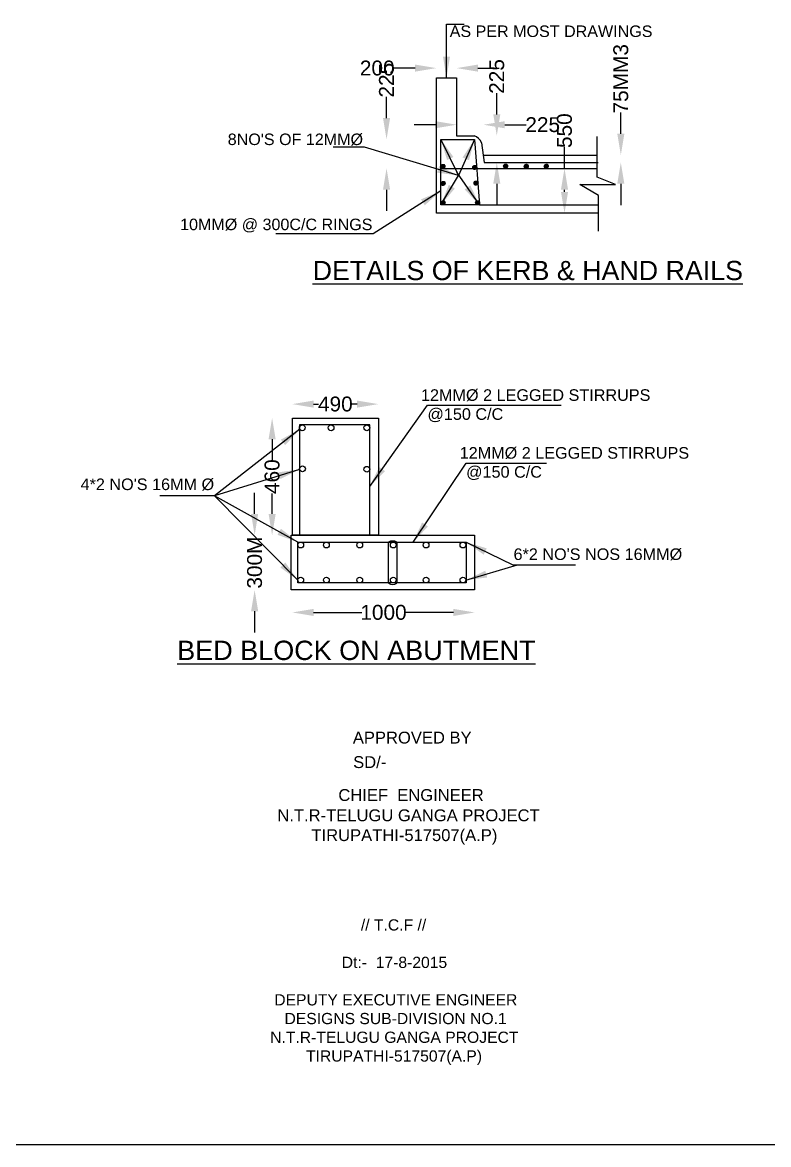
# Model space of a CAD drawing. Header units: millimetres. Extents: x 97246 to 109276, y -166310 to 12465.
# Drawn here: x 101273 to 104781, y 3050 to 8323 of the extents above; entities that cross this region are included whole.
import ezdxf

# ---------------------------------------------------------------- set-up
doc = ezdxf.new("R2010")
doc.units = ezdxf.units.MM
doc.header["$MEASUREMENT"] = 0
doc.layers.add('DRAWING', color=7, linetype='Continuous')
doc.layers.add('TEXT', color=7, linetype='Continuous')
doc.styles.get("Standard").update_dxf_attribs({"font": 'arial.ttf'})
doc.dimstyles.get("Standard").update_dxf_attribs({"dimtxt": 70, "dimasz": 100, "dimexe": 0.18, "dimexo": 0.0625, "dimgap": 0.09, "dimtad": 0, "dimdec": 0, "dimzin": 0, "dimdsep": 46, "dimtxsty": 'Standard', "dimcen": 0.09, "dimse1": 1, "dimse2": 1, "dimadec": 0, "dimazin": 0, "dimtfac": 1, "dimtdec": 0, "dimtofl": 0, "dimtmove": 0, "dimatfit": 3, "dimfxl": 1, "dimtolj": 1, "dimtzin": 0, "dimarcsym": 0})

# ---------------------------------------------------------------- blocks, each defined once
blk = doc.blocks.new('*D24')
at = {"layer": 'Defpoints', "color": 0, "transparency": 16777216}
for p in [(103821.2, 7637.4), (103821.2, 7637.4), (103821.2, 7426.9)]:
    blk.add_point(p, dxfattribs=at)
at = {"layer": 'TEXT', "color": 0, "lineweight": -2, "transparency": 16777216}
for p, q in [((103821.2, 7637.4), (103821.2, 7737.4)), ((103821.2, 7526.9), (103821.2, 7537.4))]:
    blk.add_line(p, q, dxfattribs=at)
at = {"layer": 'TEXT', "color": 0, "transparency": 16777216}
for points in [[(103804.6, 7537.4), (103837.9, 7537.4), (103821.2, 7637.4)], [(103804.6, 7526.9), (103837.9, 7526.9), (103821.2, 7426.9)]]:
    blk.add_solid(points, dxfattribs=at)
at = {"layer": 'TEXT', "color": 0, "transparency": 16777216, "insert": (103821.2, 7814.7), "char_height": 70, "attachment_point": 5, "rotation": 90}
blk.add_mtext('\\A1;550', dxfattribs=at)
blk = doc.blocks.new('*D25')
at = {"layer": 'Defpoints', "color": 0, "transparency": 16777216}
for p in [(103314.1, 7838.8), (103440.4, 7842.6), (103440.4, 7841.7)]:
    blk.add_point(p, dxfattribs=at)
at = {"layer": 'TEXT', "color": 0, "lineweight": -2, "transparency": 16777216}
for p, q in [((103214.1, 7842.6), (103114.1, 7842.6)), ((103540.4, 7842.6), (103640.4, 7842.6))]:
    blk.add_line(p, q, dxfattribs=at)
at = {"layer": 'TEXT', "color": 0, "transparency": 16777216}
for points in [[(103214.1, 7859.3), (103214.1, 7825.9), (103314.1, 7842.6)], [(103540.4, 7859.3), (103540.4, 7825.9), (103440.4, 7842.6)]]:
    blk.add_solid(points, dxfattribs=at)
at = {"layer": 'TEXT', "color": 0, "transparency": 16777216, "insert": (103718.7, 7842.6), "char_height": 70, "attachment_point": 5}
blk.add_mtext('\\A1;225', dxfattribs=at)
blk = doc.blocks.new('*D26')
at = {"layer": 'Defpoints', "color": 0, "transparency": 16777216}
for p in [(103502.9, 7791.2), (103509.3, 7791.2), (103508.2, 7665.2)]:
    blk.add_point(p, dxfattribs=at)
at = {"layer": 'TEXT', "color": 0, "lineweight": -2, "transparency": 16777216}
for p, q in [((103502.9, 7891.2), (103502.9, 7991.2)), ((103502.9, 7565.2), (103502.9, 7465.2))]:
    blk.add_line(p, q, dxfattribs=at)
at = {"layer": 'TEXT', "color": 0, "transparency": 16777216}
for points in [[(103486.3, 7891.2), (103519.6, 7891.2), (103502.9, 7791.2)], [(103486.3, 7565.2), (103519.6, 7565.2), (103502.9, 7665.2)]]:
    blk.add_solid(points, dxfattribs=at)
at = {"layer": 'TEXT', "color": 0, "transparency": 16777216, "insert": (103502.9, 8069.4), "char_height": 70, "attachment_point": 5, "rotation": 90}
blk.add_mtext('\\A1;225', dxfattribs=at)
blk = doc.blocks.new('*D27')
at = {"layer": 'Defpoints', "color": 0, "transparency": 16777216}
for p in [(103218.7, 8108.7), (103218.7, 8062.7), (103314.1, 8062.7)]:
    blk.add_point(p, dxfattribs=at)
at = {"layer": 'TEXT', "color": 0, "lineweight": -2, "transparency": 16777216}
for p, q in [((103118.7, 8108.7), (103018.7, 8108.7)), ((103414.1, 8108.7), (103514.1, 8108.7))]:
    blk.add_line(p, q, dxfattribs=at)
at = {"layer": 'TEXT', "color": 0, "transparency": 16777216}
for points in [[(103118.7, 8125.4), (103118.7, 8092), (103218.7, 8108.7)], [(103414.1, 8125.4), (103414.1, 8092), (103314.1, 8108.7)]]:
    blk.add_solid(points, dxfattribs=at)
at = {"layer": 'TEXT', "color": 0, "transparency": 16777216, "insert": (102940.8, 8108.7), "char_height": 70, "attachment_point": 5}
blk.add_mtext('\\A1;200', dxfattribs=at)
blk = doc.blocks.new('*D28')
at = {"layer": 'Defpoints', "color": 0, "transparency": 16777216}
for p in [(102984.6, 7773.8), (103240.1, 7773.8), (103240.1, 7637.4)]:
    blk.add_point(p, dxfattribs=at)
at = {"layer": 'TEXT', "color": 0, "lineweight": -2, "transparency": 16777216}
for p, q in [((102984.6, 7873.8), (102984.6, 7973.8)), ((102984.6, 7537.4), (102984.6, 7437.4))]:
    blk.add_line(p, q, dxfattribs=at)
at = {"layer": 'TEXT', "color": 0, "transparency": 16777216}
for points in [[(102968, 7873.8), (103001.3, 7873.8), (102984.6, 7773.8)], [(102968, 7537.4), (103001.3, 7537.4), (102984.6, 7637.4)]]:
    blk.add_solid(points, dxfattribs=at)
at = {"layer": 'TEXT', "color": 0, "transparency": 16777216, "insert": (102984.6, 8052), "char_height": 70, "attachment_point": 5, "rotation": 90}
blk.add_mtext('\\A1;225', dxfattribs=at)
blk = doc.blocks.new('*D29')
at = {"layer": 'Defpoints', "color": 0, "transparency": 16777216}
for p in [(103974.9, 7700.1), (104086, 7700.1), (103974.9, 7665.2)]:
    blk.add_point(p, dxfattribs=at)
at = {"layer": 'TEXT', "color": 0, "lineweight": -2, "transparency": 16777216}
for p, q in [((104086, 7800.1), (104086, 7900.1)), ((104086, 7565.2), (104086, 7465.2))]:
    blk.add_line(p, q, dxfattribs=at)
at = {"layer": 'TEXT', "color": 0, "transparency": 16777216}
for points in [[(104069.3, 7800.1), (104102.6, 7800.1), (104086, 7700.1)], [(104069.3, 7565.2), (104102.6, 7565.2), (104086, 7665.2)]]:
    blk.add_solid(points, dxfattribs=at)
at = {"layer": 'TEXT', "color": 0, "transparency": 16777216, "insert": (104086, 8058.7), "char_height": 70, "attachment_point": 5, "rotation": 90}
blk.add_mtext('\\A1;75MM3', dxfattribs=at)
blk = doc.blocks.new('*D32')
at = {"layer": 'Defpoints', "color": 0, "transparency": 16777216}
for p in [(102946.2, 6529.7), (102541.7, 6464.1), (102946.2, 6464.1)]:
    blk.add_point(p, dxfattribs=at)
at = {"layer": 'TEXT', "color": 0, "lineweight": -2, "transparency": 16777216}
for p, q in [((102641.7, 6529.7), (102665.2, 6529.7)), ((102846.2, 6529.7), (102822.6, 6529.7))]:
    blk.add_line(p, q, dxfattribs=at)
at = {"layer": 'TEXT', "color": 0, "transparency": 16777216}
for points in [[(102641.7, 6546.3), (102641.7, 6513), (102541.7, 6529.7)], [(102846.2, 6546.3), (102846.2, 6513), (102946.2, 6529.7)]]:
    blk.add_solid(points, dxfattribs=at)
at = {"layer": 'TEXT', "color": 0, "transparency": 16777216, "insert": (102743.9, 6529.7), "char_height": 70, "attachment_point": 5}
blk.add_mtext('\\A1;490', dxfattribs=at)
blk = doc.blocks.new('*D33')
at = {"layer": 'Defpoints', "color": 0, "transparency": 16777216}
for p in [(102541.7, 5913.3), (102364.4, 5656.2), (102541.7, 5656.2)]:
    blk.add_point(p, dxfattribs=at)
at = {"layer": 'TEXT', "color": 0, "lineweight": -2, "transparency": 16777216}
for p, q in [((102364.4, 6013.3), (102364.4, 6113.3)), ((102364.4, 5556.2), (102364.4, 5456.2))]:
    blk.add_line(p, q, dxfattribs=at)
at = {"layer": 'TEXT', "color": 0, "transparency": 16777216}
for points in [[(102347.7, 6013.3), (102381.1, 6013.3), (102364.4, 5913.3)], [(102347.7, 5556.2), (102381.1, 5556.2), (102364.4, 5656.2)]]:
    blk.add_solid(points, dxfattribs=at)
at = {"layer": 'TEXT', "color": 0, "transparency": 16777216, "insert": (102364.4, 5784.8), "char_height": 70, "attachment_point": 5, "rotation": 90}
blk.add_mtext('\\A1;300M', dxfattribs=at)
blk = doc.blocks.new('*D34')
at = {"layer": 'Defpoints', "color": 0, "transparency": 16777216}
for p in [(102541.7, 5656.2), (103398.7, 5656.2), (103398.7, 5550.5)]:
    blk.add_point(p, dxfattribs=at)
at = {"layer": 'TEXT', "color": 0, "lineweight": -2, "transparency": 16777216}
for p, q in [((102641.7, 5550.5), (102869, 5550.5)), ((103298.7, 5550.5), (103071.4, 5550.5))]:
    blk.add_line(p, q, dxfattribs=at)
at = {"layer": 'TEXT', "color": 0, "transparency": 16777216}
for points in [[(102641.7, 5567.1), (102641.7, 5533.8), (102541.7, 5550.5)], [(103298.7, 5567.1), (103298.7, 5533.8), (103398.7, 5550.5)]]:
    blk.add_solid(points, dxfattribs=at)
at = {"layer": 'TEXT', "color": 0, "transparency": 16777216, "insert": (102970.2, 5550.5), "char_height": 70, "attachment_point": 5}
blk.add_mtext('\\A1;1000', dxfattribs=at)
blk = doc.blocks.new('*D35')
at = {"layer": 'Defpoints', "color": 0, "transparency": 16777216}
for p in [(102446.6, 6464.1), (102535.8, 6464.1), (102535.8, 5913.3)]:
    blk.add_point(p, dxfattribs=at)
at = {"layer": 'TEXT', "color": 0, "lineweight": -2, "transparency": 16777216}
for p, q in [((102446.6, 6364.1), (102446.6, 6267.4)), ((102446.6, 6013.3), (102446.6, 6110))]:
    blk.add_line(p, q, dxfattribs=at)
at = {"layer": 'TEXT', "color": 0, "transparency": 16777216}
for points in [[(102430, 6364.1), (102463.3, 6364.1), (102446.6, 6464.1)], [(102430, 6013.3), (102463.3, 6013.3), (102446.6, 5913.3)]]:
    blk.add_solid(points, dxfattribs=at)
at = {"layer": 'TEXT', "color": 0, "transparency": 16777216, "insert": (102446.6, 6188.7), "char_height": 70, "attachment_point": 5, "rotation": 90}
blk.add_mtext('\\A1;460', dxfattribs=at)

msp = doc.modelspace()

# ---------------------------------------------------------------- hatches: boundary and pattern name
at = {"layer": 'DRAWING'}
h = msp.add_hatch(dxfattribs=at)
h.set_pattern_fill('ANSI31', color=256, scale=0.901866, style=0)
h.set_pattern_definition([(315, (55193.34906, 17225.82178), (-0.07971448354, -0.07971448354), [])])
h.paths.add_polyline_path([(103258.9, 7646.8, -0.409166), (103249.7, 7637.4), (103249.3, 7637.4, -0.409166), (103240.1, 7646.8, -1)])
h = msp.add_hatch(dxfattribs=at)
h.set_pattern_fill('ANSI31', color=256, scale=0.901866, style=0)
h.set_pattern_definition([(315, (55343.37107, 17221.344), (-0.07971448354, -0.07971448354), [])])
h.paths.add_polyline_path([(103408.9, 7642.3, -0.409166), (103399.7, 7632.9), (103399.4, 7632.9, -0.409166), (103390.1, 7642.3, -1)])
h = msp.add_hatch(dxfattribs=at)
h.set_pattern_fill('ANSI31', color=256, scale=0.901866, style=0)
h.set_pattern_definition([(315, (55488.09671, 17227.20605), (-0.07971448354, -0.07971448354), [])])
h.paths.add_polyline_path([(103553.7, 7648.2, -0.409166), (103544.4, 7638.8), (103544.1, 7638.8, -0.409166), (103534.8, 7648.2, -1)])
h = msp.add_hatch(dxfattribs=at)
h.set_pattern_fill('ANSI31', color=256, scale=0.901866, style=0)
h.set_pattern_definition([(315, (55585.33931, 17226.27205), (-0.07971448354, -0.07971448354), [])])
h.paths.add_polyline_path([(103650.9, 7647.2, -0.409166), (103641.7, 7637.8), (103641.3, 7637.8, -0.409166), (103632.1, 7647.2, -1)])
h = msp.add_hatch(dxfattribs=at)
h.set_pattern_fill('ANSI31', color=256, scale=0.901866, style=0)
h.set_pattern_definition([(315, (55679.44346, 17226.75425), (-0.07971448354, -0.07971448354), [])])
h.paths.add_polyline_path([(103745, 7647.7, -0.409166), (103735.8, 7638.3), (103735.4, 7638.3, -0.409166), (103726.2, 7647.7, -1)])
h = msp.add_hatch(dxfattribs=at)
h.set_pattern_fill('ANSI31', color=256, scale=0.901866, style=0)
h.set_pattern_definition([(315, (55194.55549, 17145.73972), (-0.07971448354, -0.07971448354), [])])
h.paths.add_polyline_path([(103260.1, 7566.7, -0.409166), (103250.9, 7557.3), (103250.5, 7557.3, -0.409166), (103241.3, 7566.7, -1)])
h = msp.add_hatch(dxfattribs=at)
h.set_pattern_fill('ANSI31', color=256, scale=0.901866, style=0)
h.set_pattern_definition([(315, (55349.18102, 17147.54202), (-0.07971448354, -0.07971448354), [])])
h.paths.add_polyline_path([(103414.7, 7568.5, -0.409166), (103405.5, 7559.1), (103405.2, 7559.1, -0.409166), (103395.9, 7568.5, -1)])
h = msp.add_hatch(dxfattribs=at)
h.set_pattern_fill('ANSI31', color=256, scale=0.901866, style=0)
h.set_pattern_definition([(315, (55194.26586, 17054.66557), (-0.07971448354, -0.07971448354), [])])
h.paths.add_polyline_path([(103259.8, 7475.6, -0.409166), (103250.6, 7466.2), (103250.3, 7466.2, -0.409166), (103241, 7475.6, -1)])
h = msp.add_hatch(dxfattribs=at)
h.set_pattern_fill('ANSI31', color=256, scale=0.901866, style=0)
h.set_pattern_definition([(315, (55356.464, 17055.02847), (-0.07971448354, -0.07971448354), [])])
h.paths.add_polyline_path([(103422, 7476, -0.409166), (103412.8, 7466.6), (103412.5, 7466.6, -0.409166), (103403.2, 7476, -1)])

# ---------------------------------------------------------------- linework, layer by layer
for points in [[(109274.8, 12464.6), (97246, 12464.6), (97246, 3049.7), (109274.8, 3049.7)], [(103422, 7465.8), (103240.1, 7465.8), (103240.1, 7773.8), (103397.8, 7773.8)], [(102946.2, 5913.3), (102541.7, 5913.3), (102541.7, 6464.1), (102946.2, 6464.1)], [(102535.8, 5913.3), (103398.7, 5913.3), (103398.7, 5656.2), (102535.8, 5656.2)], [(102567.5, 5880.9), (103358.6, 5880.9), (103358.6, 5688.9), (102567.5, 5688.9)], [(102993.1, 5880.9), (103033.2, 5880.9), (103033.2, 5688.9), (102993.1, 5688.9)]]:
    msp.add_lwpolyline(points, close=True, dxfattribs=at)
for points in [[(103980.4, 7426.9), (103218.7, 7426.9), (103218.7, 8062.7), (103314.1, 8062.7), (103314.1, 7790.7), (103395.8, 7790.7)], [(103431.6, 7757.4), (103442.9, 7665.2), (103980.1, 7665.2)], [(103981, 7342), (103981, 7510.5), (103893.2, 7562.4), (104060.9, 7562.4), (103974.9, 7596.4), (103974.9, 7787)], [(103438.6, 7700.1), (103974.9, 7700.1)], [(103240.1, 7637.4), (103974.9, 7637.4)], [(103422, 7465.8), (103981, 7465.8)], [(102905.6, 6432), (102574.9, 6432), (102574.9, 5913.3)], [(102905.6, 5913.3), (102905.6, 6432)]]:
    msp.add_lwpolyline(points, dxfattribs=at)
for centre, radius in [((103249.5, 7646.8), 9.41), ((103399.5, 7642.3), 9.41), ((103544.3, 7648.2), 9.41), ((103641.5, 7647.2), 9.41), ((103735.6, 7647.7), 9.41), ((103250.7, 7566.7), 9.41), ((103405.3, 7568.5), 9.41), ((103250.4, 7475.6), 9.41), ((103412.6, 7476), 9.41), ((102588.4, 6418.4), 13.6), ((102723.9, 6418.4), 13.6), ((102891.8, 6418.4), 13.6), ((102589.5, 6225.3), 13.6), ((102891.8, 6223.3), 13.6), ((102580.9, 5867.3), 13.6), ((102701.9, 5867.3), 13.6), ((102858.4, 5867.3), 13.6), ((103016, 5867.3), 13.6), ((103170.1, 5867.3), 13.6), ((103343.6, 5867.3), 13.6), ((102580.9, 5702.5), 13.6), ((102701.9, 5702.5), 13.6), ((102858.4, 5702.5), 13.6), ((103016, 5702.5), 13.6), ((103170.1, 5702.5), 13.6), ((103343.6, 5702.5), 13.6)]:
    msp.add_circle(centre, radius, dxfattribs=at)
for centre, radius, start, end in [((103380.7, 7738.5), 54.3, 20.3349, 73.8689), ((103013.2, 5845.8), 40.4, 60.1862, 119.8138), ((103013.2, 5712.6), 31.1, 229.7128, 310.2872)]:
    msp.add_arc(centre, radius, start, end, dxfattribs=at)

# ---------------------------------------------------------------- texts
at = {"layer": 'TEXT'}
for s, height, p in [('AS PER MOST DRAWINGS', 54.112, (103281.5, 8254.9)), ("8NO'S OF 12MMØ", 54.112, (102238, 7747)), ('10MMØ @ 300C/C RINGS', 54.112, (102014.1, 7347.1)), ('%%UDETAILS OF KERB & HAND RAILS', 90.187, (102637.2, 7112.4)), ('12MMØ 2 LEGGED STIRRUPS', 54.499, (103146.5, 6544.9)), ('@150 C/C', 54.5, (103176.8, 6455.6)), ('12MMØ 2 LEGGED STIRRUPS', 54.499, (103328.4, 6273.1)), ('@150 C/C', 54.5, (103358.7, 6183.8)), ("4*2 NO'S 16MM Ø", 54.499, (101546.1, 6125.5)), ("6*2 NO'S NOS 16MMØ", 54.499, (103581.6, 5797)), ('%%UBED BLOCK ON ABUTMENT', 90.832, (102000.4, 5327)), ('APPROVED BY ', 55.751, (102826.2, 4934.4)), ('SD/-', 55.75, (102827.6, 4819.3)), ('N.T.R-TELUGU GANGA PROJECT', 55.751, (102471.3, 4569.2)), ('TIRUPATHI-517507(A.P)', 55.751, (102631.4, 4476))]:
    msp.add_text(s, height=height, dxfattribs=at).set_placement(p)
at = {"layer": 'TEXT', "attachment_point": 1}
for s, insert, char_height, width in [('CHIEF  ENGINEER', (102758, 4720.2), 55.751, 1565.815), ('\\pi1170.9;// T.C.F //\\P\\pi1324.5;\\P\\pi1080.9;Dt:-  17-8-2015\\P\\pi1324.5;\\P\\pi743.24; DEPUTY EXECUTIVE ENGINEER\\P\\pi811.79;DESIGNS SUB-DIVISION NO.1\\P\\pi744.34;N.T.R-TELUGU GANGA PROJECT\\P\\pi912.9;TIRUPATHI-517507(A.P)', (101693, 4108.3), 52.778, 2649.073)]:
    msp.add_mtext(s, dxfattribs=dict(at, insert=insert, char_height=char_height, width=width))

# ---------------------------------------------------------------- dimensions: what is measured, and where the dimension line sits
at = {"layer": 'TEXT'}
for base, p1, p2, text, picture, middle in [((104086, 7700.1), (103974.9, 7665.2), (103974.9, 7700.1), '75MM3', '*D29', (104086, 8058.7)), ((102984.6, 7773.8), (103240.1, 7637.4), (103240.1, 7773.8), '225', '*D28', (102984.6, 8052)), ((103502.9, 7791.2), (103508.2, 7665.2), (103509.3, 7791.2), '225', '*D26', (103502.9, 8069.4)), ((102446.6, 6464.1), (102535.8, 5913.3), (102535.8, 6464.1), '460', '*D35', (102446.6, 6188.7)), ((102364.4, 5656.2), (102541.7, 5913.3), (102541.7, 5656.2), '300M', '*D33', (102364.4, 5784.8))]:
    dim = msp.add_linear_dim(base=base, p1=p1, p2=p2, angle=90, text=text, dimstyle='Standard', dxfattribs=at)
    dim.commit()
    dim.dimension.update_dxf_attribs({"geometry": picture, "text_midpoint": middle})
for base, p1, p2, text, picture, middle in [((103218.7, 8108.7), (103314.1, 8062.7), (103218.7, 8062.7), '200', '*D27', (102940.8, 8108.7)), ((103440.4, 7842.6), (103314.1, 7838.8), (103440.4, 7841.7), '225', '*D25', (103718.7, 7842.6)), ((102946.2, 6529.7), (102541.7, 6464.1), (102946.2, 6464.1), '490', '*D32', (102743.9, 6529.7)), ((103398.7, 5550.5), (102541.7, 5656.2), (103398.7, 5656.2), '1000', '*D34', (102970.2, 5550.5))]:
    dim = msp.add_linear_dim(base=base, p1=p1, p2=p2, text=text, dimstyle='Standard', dxfattribs=at)
    dim.commit()
    dim.dimension.update_dxf_attribs({"geometry": picture, "text_midpoint": middle})
dim = msp.add_linear_dim(base=(103821.2, 7637.4), p1=(103821.2, 7426.9), p2=(103821.2, 7637.4), angle=90, text='550', dimstyle='Standard', override={"dimtxt": 70}, dxfattribs=at)
dim.commit()
dim.dimension.update_dxf_attribs({"geometry": '*D24', "text_midpoint": (103821.2, 7814.7)})

# ---------------------------------------------------------------- leaders
at = {"layer": 'DRAWING'}
for points in [[(103266.4, 8062.7), (103266.4, 8315.6), (103349.4, 8315.6)], [(103240.1, 7773.8), (103322.8, 7604.3)], [(103397.8, 7773.8), (103322.8, 7604.3)], [(103322.8, 7604.3), (102880.7, 7737), (102734.4, 7737)], [(103240.1, 7465.8), (103322.8, 7604.3)], [(103422, 7465.8), (103315.2, 7619.7)], [(103240.1, 7531.6), (102921.9, 7330.2), (102464.5, 7330.2)], [(102905.6, 6142.7), (103176.5, 6524.4), (103805.7, 6524.4)], [(102576.9, 6411.1), (102175.4, 6099), (101918, 6099)], [(103109.8, 5880.9), (103358.4, 6252.6), (103735.9, 6252.6)], [(102576.1, 6222.8), (102175.4, 6099)], [(102567.5, 5880.9), (102175.4, 6099)], [(102567.3, 5702.5), (102175.4, 6099)], [(103358.6, 5880.9), (103578, 5773.5), (103873.2, 5773.5)], [(103357.2, 5702.5), (103599.9, 5773.5)]]:
    msp.add_leader(points, dimstyle='Standard', override={"dimgap": 0.09, "dimtad": 0}, dxfattribs=at)

doc.saveas('drawing.dxf')
